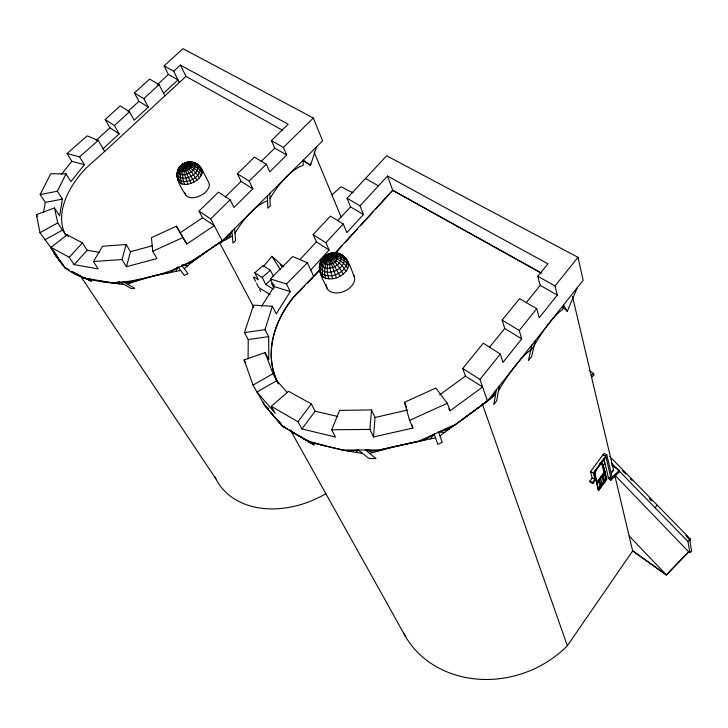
<?xml version="1.0" encoding="UTF-8"?>
<svg xmlns="http://www.w3.org/2000/svg" width="728" height="728" viewBox="0 0 728 728"><rect width="100%" height="100%" fill="white"/><g stroke="black" fill="none" stroke-linecap="round" stroke-linejoin="round"><path stroke-width="1.09" d="M310.519 163.236L310.501 165.402L303.057 160.506M248.066 358.868L248.257 339.585L244.444 332.651L253.526 305.132L272.39 306.261L276.267 313.85L290.235 291.6L286.495 283.947L270.352 278.961L292.692 256.52L307.398 262.781L313.823 276.713M204.168 253.162L216.935 244.462L232.359 236.072M411.975 424.861L412.876 428.046L373.51 436.964L375.047 417.499L371.517 409.9L339.612 410.401L331.713 429.784L335.453 437.055L301.947 428.947L298.016 421.74L271.262 406.324L288.634 391.291L311.311 403.94L315.115 411.22L337.847 416.48M373.51 436.964L369.915 429.42L371.517 409.9M201.219 175.512C197.279 168.659 188.889 164.364 181.09 165.438C175.211 170.334 175.13 184.202 184.703 184.402C193.038 184.885 207.498 175.594 200.073 166.657C195.877 161.461 187.669 160.388 182.3 164.346C171.489 172.136 180.062 186.768 185.658 194.776M320.274 263.518C321.239 256.939 328.337 252.452 334.762 252.68C347.565 253.026 350.405 268.004 354.5 277.15M604.549 482.382L602.757 474.574L604.886 482.309M600.454 488.079L598.534 480.516M602.393 485.403L600.491 477.795M86.632 278.46L118.992 283.911L119.319 281.736L131.268 288.561L134.707 288.352L122.804 281.518L133.206 281.973L155.082 275.566L180.662 270.452M43.471 212.43L45.3 202.384L40.167 194.558L50.696 173.755L66.002 173.846L57.385 191.246L62.426 199.126L59.614 215.852L54.482 207.971L36.4 214.66L39.985 232.705L55.929 254.518L51.06 247.329L67.185 234.853L82.428 242.897L87.187 250.259L99.436 252.352M499.335 386.013L496.66 400.873L493.83 404.45L496.441 389.653L492.419 396.878L487.442 401.019L439.949 435.854M531.85 344.99L528.464 360.542L531.649 356.502L535.107 340.877M213.149 247.019L222.258 240.868L322.595 140.832L313.359 118.018L182.974 48.694L164.1 65.866L173.701 71.244L180.444 65.065L288.142 124.261L271.408 140.568L283.401 147.447L286.732 155.046L269.779 171.79L266.321 164.237L254.418 157.121L237.374 173.728L249.167 181.09L252.853 188.798L233.97 207.453L230.13 199.791L218.455 192.165L199.008 211.111L202.557 217.79L214.223 225.589L186.805 244.035L176.422 226.208L151.442 237.665L152.734 251.324L157.002 258.549L126.444 266.694L130.512 251.661L126.144 244.508L102.548 246.255L93.439 261.534L98.235 268.932L74.11 264.592L69.233 257.266L51.06 247.329M126.444 266.694L122.013 259.559L126.144 244.508M347.702 268.623L348.585 265.729L348.475 262.99L345.818 258.14L341.723 254.7L337.082 253.08C327.655 255.601 319.692 267.14 322.995 276.94C331.531 281.763 343.234 276.895 347.702 268.623C343.252 260.342 331.731 255.055 322.859 257.894C314.587 267.531 323.259 279.807 327.436 288.998M362.471 453.371L342.16 450.059L308.981 441.851L282.555 426.353L264.455 405.123L253.044 385.103L244.098 359.914L265.047 352.607L268.805 359.559L268.678 336.6L264.983 329.62L272.39 306.261M316.471 146.938L310.501 165.402L303.221 160.142L303.157 165.438A39.385 13.805 -54.9 0 0 270.015 198.553M319.911 265.247L319.31 267.094L320.029 269.824M562.608 306.979L567.276 311.338L577.322 287.615M229.102 237.665L231.923 231.222L232.987 243.116L235.572 240.522L234.562 228.601M175.776 271.253L178.051 267.003L184.393 275.393L188.006 273.737L181.736 265.311L191.519 262.644L207.398 250.933M261.671 306.142L274.165 286.568L270.352 278.961M403.476 632.796A101.547 88.579 -20 0 0 567.358 645.727L632.659 550.96L614.887 475.812M221.585 241.833L222.258 240.868L225.498 239.594L231.923 231.222M611.01 478.596L612.121 477.049L606.743 454.618L603.976 453.408L590.545 471.708L592.146 478.078L589.88 481.172L590.153 482.236L592.901 483.492L596.259 478.897L594.649 472.39L605.987 456.902L611.01 478.596L608.299 477.377L603.985 458.94M600.482 463.354A8.454 3.422 -65.7 0 1 602.156 464.746L605.623 478.796L598.052 489.316L598.553 489.544L606.124 479.024L602.666 464.974A8.454 3.422 -65.7 0 0 600.5 463.663M600.509 463.736A8.836 3.576 -65.7 0 1 603.466 465.529L606.824 479.16L598.862 490.226L598.407 490.017L606.369 478.96L603.011 465.319A8.827 3.576 -65.7 0 0 602.001 463.445M611.174 473.373L613.54 470.088L572.472 296.414M605.405 471.635L604.968 471.435L596.96 482.273L604.923 471.253L605.359 471.453L597.324 482.819L596.441 482.418M597.324 482.819L605.359 471.453M592.901 483.492L592.638 482.446L594.903 479.343L593.311 472.963L606.743 454.618M301.947 428.947L315.115 411.22M298.016 421.74L311.311 403.94M329.529 253.444L329.238 253.826C320.484 255.109 322.44 267.922 331.367 263.8C340.158 262.517 338.174 249.686 329.238 253.826L331.367 263.8L336.418 277.832M178.078 170.115L180.007 166.466L182.3 164.346C189.417 166.357 195.814 171.344 199.445 177.878M65.92 235.736A98.899 57.348 -28.1 0 1 86.268 167.868L104.695 151.451L98.253 140.386L87.196 135.872L67.067 153.544L79.598 156.857L84.348 164.71L70.88 181.672L66.002 173.846M369.587 453.371L393.757 446.874L424.57 440.021L434.216 434.134L437.837 444.362L442.187 442.397L438.675 432.114L454.663 425.17L487.442 401.019L583.137 280.28L577.996 257.312L386.668 155.774L347.047 198.253L350.541 206.898L363.436 214.523L346.837 232.605L343.243 223.969L330.376 216.125L313.14 234.607L316.38 241.887L329.111 250.05L310.738 270.033M363.436 214.523L359.996 205.833L387.514 176.049L547.929 263.836L537.81 276.276L555.018 285.931L557.302 295.077L539.202 317.745L536.736 308.699L519.592 298.662L502.165 320.074L519.246 330.485L521.721 338.92L502.975 362.389L500.318 354.054L483.319 343.234L462.726 368.523L465.447 376.112L482.6 387.014L450.15 410.747L448.812 408.954M61.279 174.511L71.854 161.343L84.348 164.71M459.887 421.339L487.442 401.019L479.97 379.397L500.318 354.054M519.246 330.485L536.736 308.699M555.018 285.931L577.996 257.312M489.525 347.274L504.741 328.483L502.165 320.074M526.317 302.539L540.203 285.385L537.81 276.276M399.89 445.409L430.275 438.902L434.216 434.134M263.281 266.721L271.944 256.311L283.756 266.903M356.265 452.334L358.212 450.013L368.996 458.522L376.003 458.522L365.374 449.986L377.632 451.023L379.688 449.95L418.564 441.232L455.473 424.497M74.11 264.592L87.187 250.259M319.82 269.724L293.102 297.461A121.467 86.55 -22.7 0 0 278.487 383.956M335.153 252.98L392.647 190.172L541.723 273.164M314.587 275.876L319.947 270.015M335.28 253.262L342.178 245.727M345.245 242.379L357.503 228.983M360.569 225.635L373.601 211.402M375.894 208.891L389.689 193.812M391.227 192.137L392.756 190.463L387.514 176.049M69.233 257.266L82.428 242.897M329.111 250.05L325.916 242.733L343.243 223.969M337.774 220.666L350.541 206.898M299.854 259.687L316.38 241.887M632.659 550.96L666.284 574.993L688.77 551.942L614.66 474.884M666.284 574.993L688.724 551.697L689.898 552.506L687.915 541.441L611.311 462.935M688.633 551.797L689.944 552.752L691.6 551.05L689.898 540.904L690.517 540.285L690.299 539.002L609.773 456.511M304.322 286.423L293.238 297.743A121.43 86.55 -22.7 0 0 279.379 319.938M307.489 283.183L313.031 277.523M687.915 541.441L690.299 539.002M286.495 283.947L307.398 262.781M487.442 401.019L495.613 394.394M654.863 507.744L657.257 505.341M184.266 268.714L195.222 259.132L222.258 240.868L210.701 218.882L230.13 199.791M249.167 181.09L266.321 164.237M283.401 147.447L313.359 118.018M261.125 161.489L274.774 148.13L271.408 140.568M225.453 196.724L241.095 181.399L237.374 173.728M608.199 478.423L610.837 480.216L619.583 471.662L619.273 470.306L611.72 465.292M612.084 471.507L613.54 470.088M610.837 480.216L610.519 478.869L619.273 470.306M591.2 375.63L593.584 373.382L589.716 371.025M591.6 377.286L593.975 375.047L593.584 373.382M103.094 148.703L119.137 133.925L114.433 125.562L105.187 119.501L120.156 105.869L129.493 111.757L134.116 120.229L148.33 107.125L143.835 98.617L134.407 92.893L149.595 79.079L159.113 84.612L164.874 95.878M163.536 93.266L178.005 79.925L168.423 74.502L164.1 65.866M104.695 151.451L185.968 76.385L282.428 130.212M96.123 140.431L109.901 127.819L119.137 133.925M128.11 111.257L138.921 101.356L148.33 107.125M157.23 84.748L168.423 74.502M114.433 125.562L129.493 111.757M143.835 98.617L159.113 84.612M79.598 156.857L98.253 140.386M331.986 194.776L341.023 186.796L353.144 192.856M273.373 276.258L270.379 270.234L262.935 265.665L254.782 272.818L262.198 277.441L265.747 284.439L271.435 279.416M262.198 277.441L270.379 270.234M484.63 402.848L488.743 399.708M439.703 394.84L465.447 376.112M178.051 267.003L170.689 272.181C149.513 276.221 129.011 283.793 107.016 282.491C89.89 280.016 69.551 276.494 59.55 260.724L53.863 253.208M186.805 244.035L180.116 232.823L202.557 217.79M204.24 253.117C188.115 264.273 169.169 272.545 150.751 276.658M181.718 164.938L183.738 163.427L194.13 181.927M149.122 277.086L135.19 280.762L127.637 284.293M253.044 385.103L272.973 373.692L265.047 352.607M287.178 392.41L276.767 380.662L256.975 392.01L275.157 413.24L271.262 406.324M44.827 239.867L62.472 230.084L66.521 235.235M39.985 232.705L57.73 222.877L54.482 207.971M332.177 252.807L331.122 253.371C327.582 261.225 325.68 270.57 328.983 278.879M83.065 278.023L83.784 277.659L85.767 278.242L83.065 278.023L94.431 280.134M152.734 251.324L183.11 237.401M412.876 428.046L409.564 420.384L404.504 402.266L435.854 388.033L447.265 403.276L450.15 410.747M409.564 420.384L447.265 403.276M184.493 163.309L188.233 162.044L189.671 162.69M324.706 256.083L325.816 255.701C333.934 258.495 342.033 263.436 345.9 271.471M449.54 428.91L438.675 432.114L444.617 432.496M130.512 251.661L152.389 245.773M119.319 281.736L113.768 283.219L99.327 281.017M375.047 417.499L407.798 409.973M399.581 445.481L379.688 449.95L342.16 450.059M40.167 194.558L57.385 191.246M45.3 202.384L62.426 199.126M430.275 438.902L435.553 437.91M190.381 161.871L186.914 162.298C182.1 168.35 181.372 177.423 184.703 184.402M244.444 332.651L264.983 329.62M248.257 339.585L268.678 336.6M358.212 450.013L349.931 451.187A47.547 4.505 10.8 0 1 345.7 450.377M185.977 162.653L185.312 162.726C184.384 169.852 188.224 176.904 190.973 183.329M379.688 449.95L382.555 449.704M93.439 261.534L122.013 259.559M284.712 426.28L282.555 426.353L264.455 405.123L263.363 402.093M135.19 280.762L136.8 280.717M331.713 429.784L369.915 429.42M107.016 282.491L108.69 282.5M181.736 265.311L187.724 265.747M304.095 439.029L308.508 440.995L308.981 441.851L310.892 442.042M118.992 283.911L124.27 284.557M192.301 162.471L194.613 162.79L198.68 165.22L201.765 168.987L208.627 182.4A13.059 7.744 -27.1 0 1 199.599 196.059A13.059 7.744 -27.1 0 1 185.048 192.838M270.598 411.984L272.864 414.942M308.981 441.851L325.725 445.991A47.547 4.505 10.8 0 0 337.364 448.666M337.082 253.08L340.659 254.582M122.804 281.518L130.139 283.174M336.527 253.107L334.762 252.68C326.608 257.266 322.586 269.333 325.689 278.269M325.052 445.818L311.839 442.142M365.374 449.986L373.291 452.261M274.165 286.568L290.235 291.6M71.744 271.216L77.923 274.565M308.508 440.995L311.011 441.851M605.769 455.956L603.002 454.745L603.221 455.692M64.992 267.931L69.115 269.751M603.011 465.319L603.466 465.529M602.302 465.365L602.811 465.592M590.545 471.708L593.311 472.963M605.623 478.796L606.124 479.024M198.917 166.858L200.337 167.495M594.913 476.485L598.862 490.226M596.396 482.236L597.279 482.637M592.146 478.078L594.903 479.343M589.88 481.172L592.638 482.446M72.882 272.336L78.724 275.057M84.83 277.905L91.391 281.19L83.656 277.577M81.418 276.64L75.339 273.71L81.718 276.676M75.339 273.71L81.909 276.776M342.169 255.483L343.916 256.301M599.472 479.27L601.355 486.832M287.533 428.883L282.555 426.353L280.326 422.604M294.676 433.387L289.526 429.893L300.072 436.673M307.534 440.476L297.834 435.308L305.915 439.949M392.756 190.463L539.821 272.363M365.429 178.542L378.469 185.84M540.203 285.385L557.302 295.077M274.774 148.13L286.732 155.046M347.047 198.253L359.996 205.833M309.946 442.533L314.223 445.045L293.521 432.787M504.741 328.483L521.721 338.92M274.329 285.003L271.444 283.21L273.965 288.224M241.095 181.399L252.853 188.798M253.845 276.904L258.313 279.707L254.782 272.818M265.747 284.439L273.127 289.08M270.161 294.667L258.658 287.424L256.584 283.392M462.726 368.523L479.97 379.397M313.14 234.607L325.916 242.733M199.008 211.111L210.701 218.882M608.299 477.377L610.519 478.869M632.605 550.723L666.229 574.756L629.11 535.935M264.455 405.123L268.678 408.808M601.929 476.039L603.867 483.72M280.289 264.928L281.964 266.466M57.885 258.194L56.966 255.992L55.865 255.846L62.899 264.282M276.476 418.955L279.561 421.876M346.1 259.314L347.411 260.588M686.54 536.381L690.517 540.285L685.776 535.471M322.995 276.94L321.084 274.993L319.346 269.742L319.61 264.401L321.567 259.887C329.793 254.673 343.625 256.702 348.585 265.729M650.959 500.1L649.376 498.471L651.769 500.9M622.522 470.679L625.689 473.946M630.43 478.842L632.013 480.48M202.42 170.907C197.552 162.499 183.784 162.608 177.996 169.797L176.968 174.092L177.577 178.76C185.021 186.195 202.721 177.113 200.073 166.657L196.451 163.618L192.274 162.126L188.443 162.171C181.727 166.748 178.442 176.476 182.036 184.011M202.229 173.137C197.98 165.747 187.733 163.363 180.189 166.612C176.95 176.795 198.207 167.686 189.781 162.353C182.127 165.465 176.085 174.911 179.934 183.01M55.838 254.518L64.865 267.868M50.496 247.347L59.55 260.724M36.4 214.66L37.565 216.398M79.916 275.102L215.907 478.878M57.73 222.877L62.472 230.084M67.185 234.853L68.368 236.664M61.552 263.017L63.09 265.411M271.944 256.311L280.398 269.633M67.067 153.544L71.854 161.343M567.276 311.338L563.554 304.986L562.571 309.819A37.865 7.125 -57.6 0 0 533.988 345.946L530.748 350.031A44.417 8.536 -57.1 0 0 498.462 390.836M197.024 180.071L191.382 171.69L185.012 165.402L181.991 166.867L177.832 171.371C181.336 180.025 199.608 170.407 193.775 162.799C186.377 162.553 178.706 168.341 177.486 175.776C184.175 182.419 200.036 174.292 197.688 164.91L191.555 163.582L185.012 165.402L184.803 174.611L187.751 184.175M105.187 119.501L109.901 127.819M244.098 359.914L245.764 362.863M290.8 430.821L405.596 636.663M176.422 226.208L180.116 232.823M272.973 373.692L276.767 380.662M134.407 92.893L138.921 101.356M219.365 242.187L253.808 307.334M253.471 277.35L255.546 281.381M259.687 289.416L260.715 291.409M343.288 274.074L337.428 264.874L327.427 254.618L327.027 255.41M173.701 71.244L179.306 82.546M180.444 65.065L185.968 76.385M340.058 276.24L329.684 257.384L326.117 258.285L320.902 261.925C321.712 275.894 348.612 264.073 339.011 253.981C329.993 254.718 320.247 262.453 320.329 272.09C328.719 281.035 347.647 272.645 346.846 260.46C338.911 252.825 323.314 256.32 319.647 266.776C324.879 279.088 348.812 268.532 343.425 256.347C339.011 254.272 333.87 255.2 329.684 257.384L329.866 268.186L332.641 278.733M404.504 402.266L406.561 407.079M314.159 152.088L341.077 216.926M482.227 403.712L567.358 645.727M595.113 476.212L598.553 489.544M596.723 483.501L598.407 490.017M603.794 459.095L604.795 464.528M267.358 195.905L267.795 208.217L270.243 205.76L269.851 193.421M343.589 449.959A47.547 4.505 10.8 0 1 338.384 448.885M234.962 233.351A37.856 13.568 -54.1 0 1 267.531 200.81M278.114 383.228A121.43 86.55 -22.7 0 1 278.906 320.975M325.844 493.702A86.896 64.628 -29.5 0 1 214.942 476.849M353.435 274.738A14.879 10.083 -23.9 0 1 343.27 291.682A14.879 10.083 -23.9 0 1 326.29 284.757M599.317 464.537A8.836 3.576 -65.7 0 1 599.927 464.073M595.377 476.694A9.482 3.831 -65.7 0 1 596.632 468.705M595.167 471.526A9.473 3.831 -65.7 0 1 595.44 470.525M600.045 463.536A8.827 3.576 -65.7 0 1 600.6 463.317M595.149 472.372A9.109 3.685 -65.7 0 1 595.622 470.479M188.379 164.61C182.027 175.339 179.215 159.286 188.379 164.61M333.57 257.202C333.115 260.451 326.444 262.38 326.117 258.285C326.581 255.046 333.224 253.126 333.57 257.202"/></g></svg>
